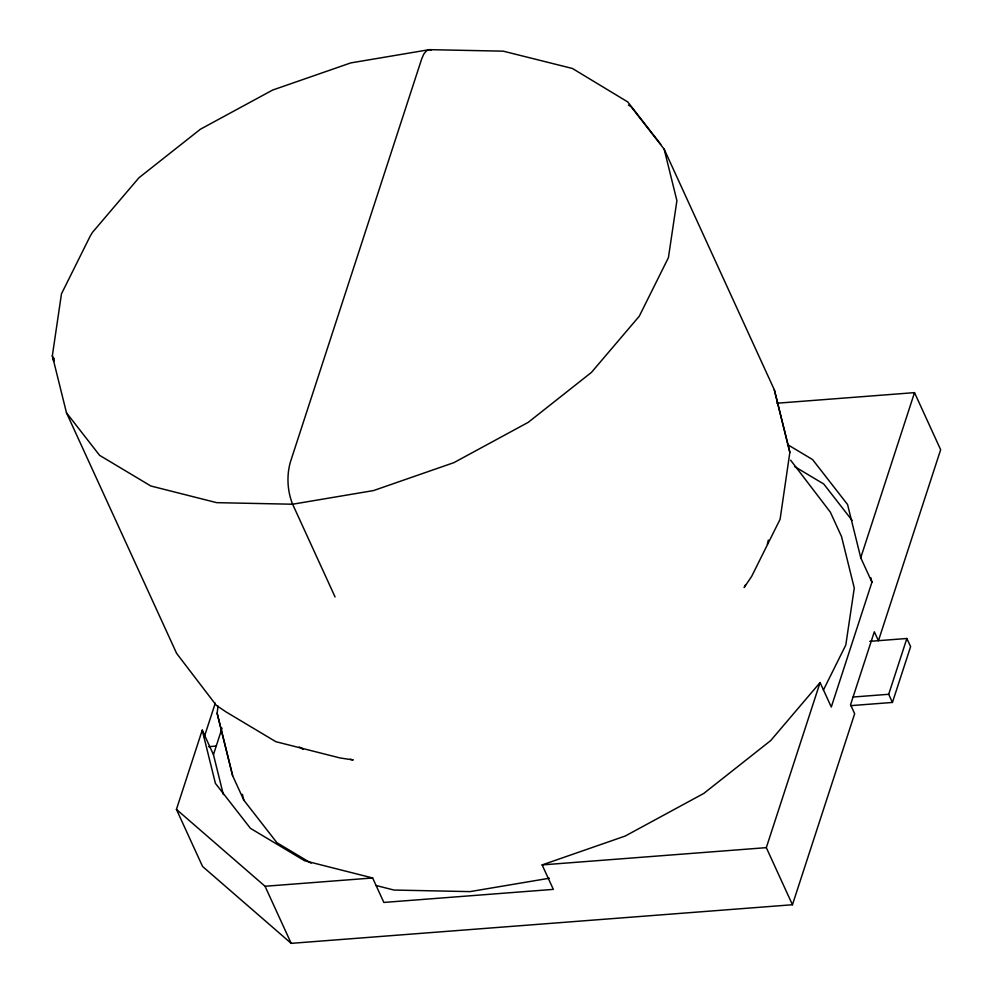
<?xml version="1.0" encoding="UTF-8"?>
<svg xmlns="http://www.w3.org/2000/svg" width="993" height="993" viewBox="0 0 993 993"><rect width="100%" height="100%" fill="white"/><g stroke="black" fill="none" stroke-linecap="round" stroke-linejoin="round"><path stroke-width="1.49" d="M350.231 759.223L353.21 759.98L339.966 757.932L275.831 741.684L225.932 711.844L216.325 705.353L176.642 653.419L66.494 412.827L52.344 355.779L61.467 293.841L90.239 236.036L92.498 232.35L138.958 177.759L200.4 129.227L272.641 90.053L350.74 62.919L429.386 49.65L503.215 51.164L572.402 68.467L627.762 101.944L660.767 144.333M311.107 863.178L276.96 842.747L243.856 800.221L232.647 775.756L217.119 713.173L218.05 706.06M628.432 105.084L631.051 106.661L664.168 149.173L774.317 389.777L789.857 452.361L780.101 519.24L751.701 576.3L744.167 587.521L745.507 584.803M54.193 358.324L53.746 361.315L52.344 355.779M767.328 544.325L768.321 540.093M776.911 403.232L914.516 392.632L940.656 449.717L878.433 640.746L874.324 631.771L850.554 704.745L854.663 713.719L792.451 904.747L291.185 943.35L202.572 866.479L176.431 809.382L202.237 730.14L213.445 754.606L223.326 794.524M204.26 736.98L215.258 703.205M213.445 754.606L222.047 728.167M792.451 904.747L766.311 847.65L820.081 682.551L831.29 707.016L871.941 582.196L870.849 577.765M871.941 582.196L860.745 557.731L914.516 392.632M850.716 705.651L892.434 702.448L888.698 694.281L906.87 638.487L869.794 641.341M892.434 702.448L910.606 646.642L906.87 638.487M823.42 690.011L845.788 645.065L854.278 588.079L841.53 536.58L830.322 512.115L790.639 460.181M820.081 682.551L770.667 740.604L703.801 793.419L625.18 836.056L542.128 864.915L553.337 889.38L383.844 902.438L372.648 877.973L304.603 860.745L250.435 828.336L215.407 783.365L202.237 730.14M549.39 878.234L469.987 891.615L394.022 890.051L376.062 885.508M208.642 746.662L216.362 746.066M853.161 697.024L888.698 694.281M176.431 809.382L265.044 886.265L372.648 877.973M542.128 864.915L766.311 847.65M431.409 50.196L429.386 49.65L426.444 50.854L423.837 53.994L421.702 58.86L290.279 462.366C286.543 476.057 287.349 491.038 292.625 504.221L335.075 596.954M299.228 747.021L303.076 749.119L300.445 747.555M787.449 444.516L812.547 459.536L847.563 504.506L860.745 557.731M794.685 466.611L823.756 484.001L852.143 520.469M66.494 412.827L99.598 455.34L150.812 485.987L216.648 502.657L292.625 504.221L373.542 490.567L453.913 462.639L528.239 422.335L591.456 372.387L639.269 316.221L668.413 257.659L676.903 200.673L664.168 149.173M265.044 886.265L291.185 943.35M789.857 452.361L774.317 389.777M217.119 713.173L232.647 775.756M242.404 794.338L243.856 800.221"/></g></svg>
